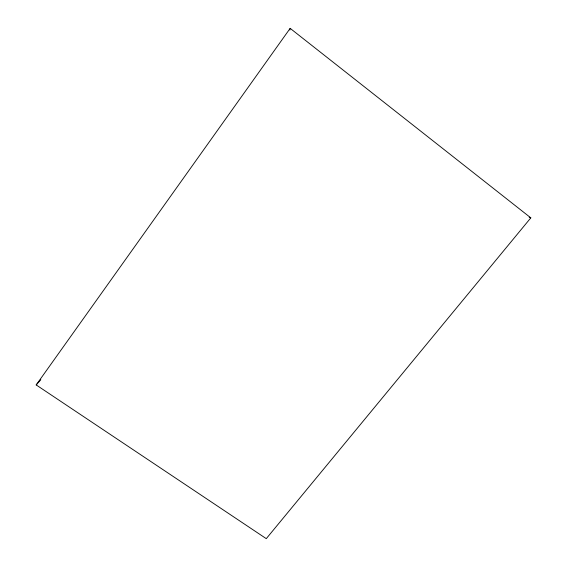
<?xml version="1.0" encoding="UTF-8"?>
<svg xmlns="http://www.w3.org/2000/svg" width="567" height="567" viewBox="0 0 567 567"><rect width="100%" height="100%" fill="white"/><g stroke="black" fill="none" stroke-linecap="round" stroke-linejoin="round"><path stroke-width="0.85" d="M289.879 30.086L290.162 28.35L530.811 217.856L266.27 538.65L36.189 384.929L290.162 28.35M36.189 384.929L40.817 379.755M529.188 217.218L530.811 217.856"/></g></svg>
